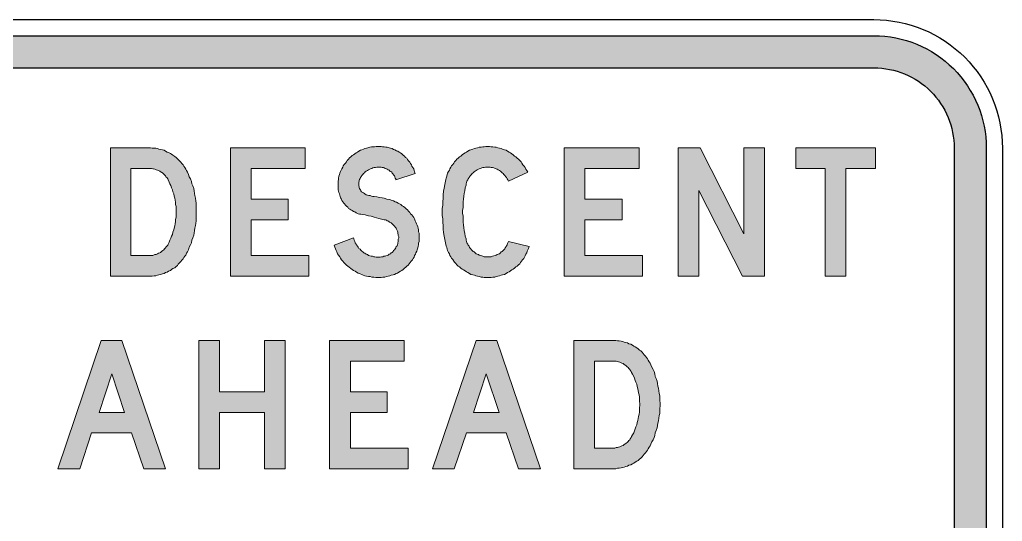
# Model space of a CAD drawing. Extents: x 84 to 214, y 69 to 150.
# Drawn here: x 137.5 to 214, y 110.5 to 149.5 of the extents above; entities that cross this region are included whole.
import ezdxf

# ---------------------------------------------------------------- set-up
doc = ezdxf.new("R2010")
doc.units = 0
doc.header["$LTSCALE"] = 12
doc.header["$MEASUREMENT"] = 0
doc.layers.get('0').update_dxf_attribs({"linetype": 'CONTINUOUS'})
doc.layers.add('L25', color=1, linetype='CONTINUOUS')
doc.layers.add('L35', color=3, linetype='CONTINUOUS')

msp = doc.modelspace()

# ---------------------------------------------------------------- hatches: boundary and pattern name
at = {"layer": 'L25'}
h = msp.add_hatch(color=256, dxfattribs=at)
edge = h.paths.add_edge_path(flags=16)
edge.add_line((87.729, 84.527), (87.729, 139.527))
edge.add_arc((93.979, 139.527), 6.25, 90, 180, ccw=False)
edge.add_line((93.979, 145.777), (203.979, 145.777))
edge.add_arc((203.979, 139.527), 6.25, 0, 90, ccw=False)
edge.add_line((210.229, 139.527), (210.229, 84.527))
edge.add_arc((203.979, 84.527), 6.25, -90, 0, ccw=False)
edge.add_line((203.979, 78.277), (93.979, 78.277))
edge.add_arc((93.979, 84.527), 6.25, 180, 270, ccw=False)
edge = h.paths.add_edge_path()
edge.add_line((85.229, 84.527), (85.229, 139.527))
edge.add_arc((93.979, 139.527), 8.75, 90, 180, ccw=False)
edge.add_line((93.979, 148.277), (203.979, 148.277))
edge.add_arc((203.979, 139.527), 8.75, 0, 90, ccw=False)
edge.add_line((212.729, 139.527), (212.729, 84.527))
edge.add_arc((203.979, 84.527), 8.75, -90, 0, ccw=False)
edge.add_line((203.979, 75.777), (93.979, 75.777))
edge.add_arc((93.979, 84.527), 8.75, 180, 270, ccw=False)
h = msp.add_hatch(color=256, dxfattribs=at)
h.paths.add_polyline_path([(153.931, 139.556), (159.719, 139.556), (159.719, 137.947), (155.541, 137.947), (155.541, 135.549), (158.417, 135.549), (158.417, 133.94), (155.541, 133.94), (155.541, 131.166), (160.027, 131.166), (160.027, 129.557), (153.931, 129.557)])
h.paths.add_polyline_path([(179.889, 139.556), (185.71, 139.556), (185.71, 137.947), (181.498, 137.947), (181.498, 135.549), (184.409, 135.549), (184.409, 133.94), (181.498, 133.94), (181.498, 131.166), (185.984, 131.166), (185.984, 129.557), (179.889, 129.557)])
h.paths.add_polyline_path([(188.758, 139.556), (190.47, 139.556), (193.86, 132.844), (193.86, 139.556), (195.47, 139.556), (195.47, 129.557), (193.758, 129.557), (190.368, 136.234), (190.368, 129.557), (188.758, 129.557)])
h.paths.add_polyline_path([(197.901, 139.556), (197.901, 137.947), (200.196, 137.947), (200.196, 129.557), (201.805, 129.557), (201.805, 137.947), (204.1, 137.947), (204.1, 139.556)])
h.paths.add_polyline_path([(147.562, 131.166), (146.158, 131.166), (146.158, 137.947), (147.562, 137.947), (147.664, 137.947), (147.767, 137.947), (147.87, 137.912), (147.938, 137.912), (148.041, 137.878), (148.144, 137.844), (148.247, 137.81), (148.315, 137.775), (148.418, 137.741), (148.486, 137.673), (148.555, 137.638), (148.657, 137.57), (148.726, 137.501), (148.794, 137.433), (148.863, 137.364), (148.897, 137.296), (148.966, 137.227), (149.034, 137.125), (149.068, 137.056), (149.137, 136.885), (149.205, 136.748), (149.274, 136.611), (149.342, 136.44), (149.411, 136.269), (149.445, 136.132), (149.514, 135.96), (149.548, 135.789), (149.582, 135.618), (149.616, 135.481), (149.651, 135.31), (149.651, 135.138), (149.685, 134.967), (149.685, 134.796), (149.685, 134.625), (149.685, 134.454), (149.685, 134.282), (149.685, 134.145), (149.651, 133.974), (149.651, 133.803), (149.616, 133.632), (149.582, 133.46), (149.548, 133.289), (149.514, 133.152), (149.445, 132.981), (149.411, 132.81), (149.342, 132.673), (149.274, 132.502), (149.205, 132.365), (149.137, 132.193), (149.068, 132.056), (149.034, 131.954), (148.966, 131.885), (148.897, 131.817), (148.863, 131.748), (148.794, 131.68), (148.726, 131.611), (148.657, 131.543), (148.555, 131.474), (148.486, 131.406), (148.418, 131.372), (148.315, 131.337), (148.247, 131.303), (148.144, 131.235), (148.041, 131.235), (147.938, 131.2), (147.87, 131.166), (147.767, 131.166), (147.664, 131.166)], flags=16)
h.paths.add_polyline_path([(147.562, 129.557), (144.582, 129.557), (144.582, 139.556), (147.562, 139.556), (147.699, 139.556), (147.836, 139.522), (147.973, 139.522), (148.11, 139.522), (148.247, 139.488), (148.349, 139.453), (148.486, 139.419), (148.623, 139.385), (148.76, 139.351), (148.863, 139.282), (149, 139.214), (149.103, 139.179), (149.24, 139.111), (149.342, 139.042), (149.445, 138.974), (149.582, 138.871), (149.685, 138.803), (149.788, 138.7), (149.856, 138.631), (149.959, 138.529), (150.062, 138.426), (150.13, 138.323), (150.233, 138.221), (150.301, 138.118), (150.37, 138.015), (150.438, 137.878), (150.507, 137.775), (150.575, 137.638), (150.644, 137.467), (150.712, 137.296), (150.815, 137.125), (150.883, 136.919), (150.918, 136.748), (150.986, 136.577), (151.055, 136.371), (151.089, 136.2), (151.123, 135.995), (151.157, 135.823), (151.192, 135.618), (151.226, 135.412), (151.26, 135.241), (151.26, 135.036), (151.26, 134.83), (151.26, 134.659), (151.26, 134.454), (151.26, 134.248), (151.26, 134.077), (151.26, 133.871), (151.226, 133.666), (151.192, 133.495), (151.157, 133.289), (151.123, 133.118), (151.089, 132.913), (151.055, 132.741), (150.986, 132.536), (150.918, 132.365), (150.883, 132.159), (150.815, 131.988), (150.712, 131.817), (150.644, 131.611), (150.575, 131.44), (150.507, 131.337), (150.438, 131.2), (150.37, 131.098), (150.301, 130.995), (150.233, 130.892), (150.13, 130.789), (150.062, 130.687), (149.959, 130.584), (149.856, 130.481), (149.788, 130.378), (149.685, 130.31), (149.582, 130.207), (149.445, 130.139), (149.342, 130.07), (149.24, 130.002), (149.103, 129.933), (149, 129.865), (148.863, 129.831), (148.76, 129.762), (148.623, 129.728), (148.486, 129.694), (148.349, 129.659), (148.247, 129.625), (148.11, 129.591), (147.973, 129.591), (147.836, 129.557), (147.699, 129.557)])
h.paths.add_polyline_path([(166.773, 137.056), (168.28, 137.536), (168.245, 137.673), (168.211, 137.775), (168.177, 137.912), (168.108, 138.015), (168.04, 138.118), (168.006, 138.221), (167.937, 138.323), (167.869, 138.426), (167.766, 138.529), (167.698, 138.631), (167.629, 138.734), (167.526, 138.803), (167.458, 138.905), (167.355, 138.974), (167.252, 139.077), (167.15, 139.145), (167.047, 139.214), (166.944, 139.282), (166.841, 139.316), (166.704, 139.385), (166.602, 139.419), (166.499, 139.488), (166.362, 139.522), (166.259, 139.556), (166.122, 139.59), (166.02, 139.59), (165.883, 139.625), (165.746, 139.625), (165.643, 139.659), (165.506, 139.659), (165.403, 139.659), (165.266, 139.659), (165.129, 139.625), (164.992, 139.625), (164.889, 139.625), (164.752, 139.59), (164.616, 139.556), (164.513, 139.522), (164.376, 139.488), (164.273, 139.453), (164.136, 139.385), (164.033, 139.351), (163.896, 139.282), (163.794, 139.214), (163.691, 139.145), (163.588, 139.077), (163.485, 139.008), (163.383, 138.94), (163.28, 138.837), (163.177, 138.768), (163.109, 138.666), (163.006, 138.563), (162.938, 138.46), (162.869, 138.357), (162.766, 138.255), (162.698, 138.152), (162.664, 138.049), (162.595, 137.912), (162.527, 137.81), (162.492, 137.707), (162.424, 137.57), (162.39, 137.467), (162.355, 137.33), (162.321, 137.193), (162.321, 137.09), (162.287, 136.953), (162.287, 136.851), (162.287, 136.714), (162.287, 136.611), (162.287, 136.508), (162.287, 136.406), (162.287, 136.269), (162.321, 136.166), (162.355, 136.063), (162.39, 135.96), (162.424, 135.858), (162.458, 135.755), (162.492, 135.652), (162.561, 135.549), (162.595, 135.447), (162.664, 135.344), (162.732, 135.241), (162.801, 135.173), (162.869, 135.07), (162.938, 135.002), (163.04, 134.933), (163.109, 134.83), (163.211, 134.762), (163.28, 134.728), (163.383, 134.659), (163.485, 134.591), (163.588, 134.556), (163.691, 134.488), (163.759, 134.454), (163.862, 134.419), (163.965, 134.385), (164.068, 134.385), (164.205, 134.351), (164.41, 134.317), (164.65, 134.248), (164.855, 134.214), (165.095, 134.145), (165.472, 134.043), (165.883, 133.94), (165.985, 133.94), (166.054, 133.906), (166.122, 133.871), (166.225, 133.837), (166.293, 133.769), (166.362, 133.734), (166.43, 133.7), (166.499, 133.632), (166.567, 133.563), (166.636, 133.495), (166.704, 133.426), (166.739, 133.358), (166.807, 133.289), (166.841, 133.221), (166.876, 133.118), (166.91, 133.05), (166.944, 132.981), (166.944, 132.878), (166.978, 132.81), (166.978, 132.707), (167.013, 132.604), (167.013, 132.536), (166.978, 132.433), (166.978, 132.365), (166.978, 132.262), (166.944, 132.159), (166.944, 132.091), (166.91, 131.988), (166.876, 131.919), (166.807, 131.851), (166.773, 131.748), (166.739, 131.68), (166.67, 131.611), (166.602, 131.543), (166.567, 131.474), (166.499, 131.406), (166.43, 131.372), (166.362, 131.303), (166.259, 131.269), (166.191, 131.2), (166.122, 131.166), (166.02, 131.132), (165.951, 131.098), (165.848, 131.098), (165.78, 131.063), (165.677, 131.063), (165.574, 131.029), (165.472, 131.029), (165.369, 131.029), (165.266, 131.029), (165.163, 131.063), (165.061, 131.063), (164.958, 131.098), (164.855, 131.098), (164.752, 131.132), (164.65, 131.166), (164.581, 131.235), (164.479, 131.269), (164.376, 131.337), (164.307, 131.372), (164.205, 131.44), (164.136, 131.509), (164.068, 131.577), (163.999, 131.646), (163.896, 131.714), (163.862, 131.817), (163.794, 131.885), (163.725, 131.988), (163.691, 132.056), (163.622, 132.159), (163.588, 132.262), (163.554, 132.365), (163.52, 132.467), (163.485, 132.536), (161.979, 131.954), (162.047, 131.817), (162.081, 131.68), (162.15, 131.543), (162.184, 131.44), (162.253, 131.303), (162.321, 131.2), (162.424, 131.063), (162.492, 130.961), (162.561, 130.824), (162.664, 130.721), (162.732, 130.618), (162.835, 130.515), (162.938, 130.413), (163.04, 130.344), (163.143, 130.241), (163.28, 130.139), (163.383, 130.07), (163.485, 130.002), (163.622, 129.933), (163.725, 129.865), (163.862, 129.796), (163.999, 129.728), (164.136, 129.694), (164.239, 129.625), (164.376, 129.591), (164.513, 129.557), (164.65, 129.522), (164.787, 129.522), (164.924, 129.488), (165.061, 129.488), (165.232, 129.454), (165.369, 129.454), (165.506, 129.454), (165.643, 129.454), (165.78, 129.488), (165.917, 129.488), (166.054, 129.522), (166.191, 129.557), (166.328, 129.591), (166.43, 129.625), (166.567, 129.659), (166.67, 129.694), (166.807, 129.762), (166.91, 129.796), (167.013, 129.865), (167.15, 129.933), (167.252, 130.002), (167.355, 130.07), (167.458, 130.173), (167.561, 130.241), (167.629, 130.344), (167.732, 130.413), (167.835, 130.515), (167.903, 130.618), (167.971, 130.721), (168.074, 130.824), (168.143, 130.926), (168.211, 131.029), (168.245, 131.166), (168.314, 131.269), (168.348, 131.372), (168.417, 131.509), (168.451, 131.611), (168.485, 131.748), (168.519, 131.885), (168.554, 131.988), (168.554, 132.125), (168.588, 132.262), (168.588, 132.365), (168.588, 132.502), (168.588, 132.639), (168.588, 132.776), (168.588, 132.913), (168.554, 133.015), (168.554, 133.152), (168.519, 133.289), (168.485, 133.392), (168.451, 133.529), (168.382, 133.632), (168.348, 133.769), (168.28, 133.871), (168.245, 134.008), (168.177, 134.111), (168.108, 134.214), (168.04, 134.317), (167.937, 134.419), (167.869, 134.522), (167.766, 134.625), (167.698, 134.728), (167.595, 134.796), (167.492, 134.899), (167.389, 134.967), (167.287, 135.036), (167.184, 135.138), (167.081, 135.173), (166.978, 135.241), (166.841, 135.31), (166.739, 135.344), (166.602, 135.412), (166.499, 135.447), (166.293, 135.515), (166.088, 135.549), (165.883, 135.618), (165.711, 135.652), (165.506, 135.686), (165.3, 135.721), (165.095, 135.755), (164.992, 135.755), (164.889, 135.789), (164.787, 135.823), (164.684, 135.823), (164.581, 135.858), (164.479, 135.892), (164.376, 135.96), (164.342, 135.995), (164.273, 136.029), (164.205, 136.063), (164.17, 136.097), (164.102, 136.132), (164.068, 136.2), (164.033, 136.269), (163.999, 136.303), (163.965, 136.371), (163.931, 136.44), (163.931, 136.508), (163.896, 136.577), (163.896, 136.611), (163.896, 136.679), (163.896, 136.748), (163.896, 136.816), (163.896, 136.885), (163.931, 136.953), (163.931, 137.022), (163.965, 137.09), (163.999, 137.159), (164.033, 137.227), (164.102, 137.33), (164.136, 137.399), (164.205, 137.467), (164.273, 137.536), (164.342, 137.604), (164.41, 137.673), (164.479, 137.741), (164.581, 137.775), (164.65, 137.844), (164.752, 137.878), (164.821, 137.912), (164.924, 137.947), (164.992, 137.981), (165.095, 138.015), (165.198, 138.015), (165.3, 138.049), (165.403, 138.049), (165.472, 138.049), (165.54, 138.049), (165.643, 138.049), (165.711, 138.015), (165.814, 138.015), (165.883, 137.981), (165.951, 137.947), (166.054, 137.912), (166.122, 137.878), (166.191, 137.844), (166.259, 137.81), (166.328, 137.741), (166.396, 137.707), (166.465, 137.638), (166.499, 137.57), (166.567, 137.501), (166.602, 137.433), (166.67, 137.364), (166.704, 137.296), (166.739, 137.193), (166.773, 137.125)])
h.paths.add_polyline_path([(173.93, 139.659), (173.793, 139.659), (173.656, 139.625), (173.553, 139.625), (173.416, 139.59), (173.279, 139.59), (173.142, 139.556), (173.005, 139.522), (172.903, 139.488), (172.766, 139.453), (172.629, 139.385), (172.526, 139.351), (172.389, 139.282), (172.286, 139.214), (172.184, 139.145), (172.047, 139.077), (171.944, 139.008), (171.841, 138.905), (171.738, 138.837), (171.636, 138.734), (171.533, 138.666), (171.464, 138.563), (171.362, 138.46), (171.293, 138.357), (171.225, 138.255), (171.122, 138.152), (171.054, 138.049), (170.985, 137.912), (170.951, 137.81), (170.882, 137.707), (170.814, 137.57), (170.78, 137.467), (170.745, 137.33), (170.711, 137.193), (170.677, 137.09), (170.643, 136.953), (170.608, 136.679), (170.54, 136.406), (170.506, 136.166), (170.471, 135.892), (170.471, 135.618), (170.437, 135.344), (170.437, 135.07), (170.403, 134.83), (170.403, 134.556), (170.403, 134.282), (170.437, 134.008), (170.437, 133.734), (170.471, 133.495), (170.471, 133.221), (170.506, 132.947), (170.54, 132.673), (170.608, 132.399), (170.643, 132.159), (170.677, 132.022), (170.711, 131.885), (170.745, 131.783), (170.78, 131.646), (170.814, 131.543), (170.882, 131.406), (170.951, 131.303), (170.985, 131.166), (171.054, 131.063), (171.122, 130.961), (171.225, 130.858), (171.293, 130.721), (171.362, 130.652), (171.464, 130.55), (171.533, 130.447), (171.636, 130.344), (171.738, 130.276), (171.841, 130.173), (171.944, 130.105), (172.047, 130.036), (172.184, 129.968), (172.286, 129.899), (172.389, 129.831), (172.526, 129.762), (172.629, 129.694), (172.766, 129.659), (172.903, 129.625), (173.005, 129.591), (173.142, 129.557), (173.279, 129.522), (173.416, 129.488), (173.553, 129.488), (173.656, 129.454), (173.793, 129.454), (173.93, 129.454), (174.067, 129.454), (174.204, 129.454), (174.341, 129.488), (174.478, 129.488), (174.581, 129.522), (174.718, 129.557), (174.855, 129.591), (174.992, 129.625), (175.094, 129.659), (175.231, 129.694), (175.368, 129.762), (175.471, 129.831), (175.608, 129.899), (175.711, 129.968), (175.814, 130.036), (175.916, 130.105), (176.019, 130.173), (176.122, 130.276), (176.224, 130.344), (176.327, 130.447), (176.43, 130.515), (176.498, 130.618), (176.567, 130.721), (176.635, 130.824), (176.738, 130.926), (176.807, 131.029), (176.841, 131.132), (176.909, 131.269), (176.978, 131.372), (177.012, 131.509), (177.046, 131.611), (177.115, 131.714), (177.149, 131.851), (175.54, 132.262), (175.505, 132.159), (175.471, 132.091), (175.437, 131.988), (175.403, 131.919), (175.368, 131.851), (175.3, 131.748), (175.266, 131.68), (175.197, 131.611), (175.129, 131.543), (175.06, 131.474), (174.992, 131.44), (174.923, 131.372), (174.855, 131.303), (174.752, 131.269), (174.683, 131.235), (174.581, 131.2), (174.512, 131.166), (174.409, 131.132), (174.307, 131.098), (174.204, 131.063), (174.136, 131.063), (174.033, 131.063), (173.93, 131.063), (173.827, 131.063), (173.759, 131.063), (173.656, 131.063), (173.553, 131.098), (173.485, 131.132), (173.382, 131.166), (173.279, 131.2), (173.211, 131.235), (173.108, 131.269), (173.04, 131.303), (172.971, 131.372), (172.868, 131.44), (172.8, 131.474), (172.731, 131.543), (172.663, 131.611), (172.595, 131.714), (172.526, 131.783), (172.492, 131.885), (172.423, 131.954), (172.389, 132.056), (172.321, 132.159), (172.286, 132.262), (172.252, 132.365), (172.252, 132.467), (172.184, 132.673), (172.149, 132.878), (172.115, 133.118), (172.081, 133.324), (172.047, 133.563), (172.012, 133.769), (172.012, 134.008), (172.012, 134.214), (171.978, 134.454), (171.978, 134.659), (172.012, 134.899), (172.012, 135.104), (172.012, 135.344), (172.047, 135.549), (172.081, 135.789), (172.115, 135.995), (172.149, 136.2), (172.184, 136.44), (172.252, 136.645), (172.252, 136.748), (172.286, 136.851), (172.321, 136.953), (172.389, 137.056), (172.423, 137.125), (172.492, 137.227), (172.526, 137.296), (172.595, 137.399), (172.663, 137.467), (172.731, 137.536), (172.8, 137.604), (172.868, 137.673), (172.971, 137.741), (173.04, 137.775), (173.108, 137.844), (173.211, 137.878), (173.279, 137.912), (173.382, 137.947), (173.485, 137.981), (173.553, 138.015), (173.656, 138.015), (173.759, 138.049), (173.827, 138.049), (173.93, 138.049), (174.033, 138.049), (174.136, 138.049), (174.204, 138.015), (174.307, 138.015), (174.409, 137.981), (174.512, 137.947), (174.581, 137.912), (174.683, 137.878), (174.752, 137.844), (174.855, 137.775), (174.923, 137.741), (174.992, 137.673), (175.06, 137.604), (175.129, 137.536), (175.197, 137.467), (175.266, 137.399), (175.334, 137.296), (175.403, 137.227), (175.437, 137.125), (175.505, 137.056), (175.54, 136.953), (177.046, 137.638), (176.978, 137.775), (176.909, 137.878), (176.841, 138.015), (176.772, 138.118), (176.67, 138.221), (176.601, 138.357), (176.533, 138.46), (176.43, 138.563), (176.327, 138.666), (176.224, 138.734), (176.122, 138.837), (176.019, 138.905), (175.916, 139.008), (175.814, 139.077), (175.711, 139.145), (175.608, 139.214), (175.471, 139.282), (175.368, 139.351), (175.231, 139.385), (175.094, 139.453), (174.992, 139.488), (174.855, 139.522), (174.718, 139.556), (174.581, 139.59), (174.478, 139.59), (174.341, 139.625), (174.204, 139.625), (174.067, 139.659)])
h = msp.add_hatch(color=256, dxfattribs=at)
h.paths.add_polyline_path([(111.776, 124.557), (113.077, 124.557), (113.077, 114.557), (111.502, 114.557), (111.502, 122.639), (110.68, 122.639), (110.68, 123.872), (110.783, 123.872), (110.851, 123.872), (110.954, 123.906), (111.057, 123.94), (111.125, 123.975), (111.194, 124.009), (111.297, 124.043), (111.365, 124.112), (111.434, 124.146), (111.502, 124.214), (111.57, 124.283), (111.639, 124.351), (111.673, 124.42), (111.742, 124.488)])
h.paths.add_polyline_path([(117.084, 114.557), (118.591, 114.557), (118.591, 116.304), (119.413, 117.365), (120.508, 114.557), (122.289, 114.557), (120.508, 118.564), (122.289, 120.55), (120.2, 120.55), (118.591, 118.701), (118.591, 122.571), (117.084, 121.989)])
h.paths.add_polyline_path([(145.678, 118.941), (143.692, 118.941), (144.685, 121.954)], flags=16)
h.paths.add_polyline_path([(140.473, 114.557), (143.863, 124.557), (145.473, 124.557), (148.863, 114.557), (147.185, 114.557), (146.226, 117.365), (143.11, 117.365), (142.185, 114.557)])
h.paths.add_polyline_path([(151.466, 124.557), (153.075, 124.557), (153.075, 120.55), (156.568, 120.55), (156.568, 124.557), (158.178, 124.557), (158.178, 114.557), (156.568, 114.557), (156.568, 118.941), (153.075, 118.941), (153.075, 114.557), (151.466, 114.557)])
h.paths.add_polyline_path([(161.636, 124.557), (167.424, 124.557), (167.424, 122.947), (163.246, 122.947), (163.246, 120.55), (166.122, 120.55), (166.122, 118.941), (163.246, 118.941), (163.246, 116.167), (167.732, 116.167), (167.732, 114.557), (161.636, 114.557)])
h.paths.add_polyline_path([(174.82, 118.941), (172.834, 118.941), (173.827, 121.954)], flags=16)
h.paths.add_polyline_path([(169.649, 114.557), (173.04, 124.557), (174.649, 124.557), (178.039, 114.557), (176.327, 114.557), (175.368, 117.365), (172.286, 117.365), (171.327, 114.557)])
h.paths.add_polyline_path([(131.535, 118.085), (131.535, 114.557), (133.042, 114.557), (133.042, 118.393), (133.042, 118.496), (133.042, 118.598), (133.008, 118.735), (133.008, 118.838), (132.973, 118.941), (132.939, 119.043), (132.905, 119.146), (132.871, 119.249), (132.836, 119.352), (132.802, 119.454), (132.734, 119.523), (132.665, 119.626), (132.631, 119.728), (132.562, 119.797), (132.494, 119.9), (132.391, 119.968), (132.323, 120.037), (132.254, 120.105), (132.152, 120.174), (132.083, 120.242), (131.98, 120.311), (131.878, 120.345), (131.809, 120.413), (131.706, 120.448), (131.604, 120.482), (131.501, 120.516), (131.398, 120.55), (131.295, 120.584), (131.158, 120.584), (131.056, 120.619), (130.953, 120.619), (130.85, 120.619), (130.748, 120.619), (130.645, 120.619), (130.508, 120.619), (130.405, 120.584), (130.302, 120.55), (130.2, 120.55), (130.097, 120.516), (129.994, 120.482), (129.891, 120.413), (129.789, 120.379), (129.72, 120.311), (129.617, 120.276), (129.515, 120.208), (129.446, 120.139), (129.343, 120.071), (129.275, 120.002), (129.206, 119.934), (129.138, 119.831), (129.035, 119.934), (128.967, 120.002), (128.898, 120.071), (128.796, 120.139), (128.693, 120.208), (128.59, 120.276), (128.522, 120.345), (128.419, 120.379), (128.316, 120.448), (128.213, 120.482), (128.076, 120.516), (127.974, 120.55), (127.871, 120.584), (127.768, 120.584), (127.631, 120.619), (127.529, 120.619), (127.426, 120.619), (127.289, 120.619), (127.186, 120.619), (127.083, 120.619), (126.981, 120.619), (126.844, 120.584), (126.741, 120.55), (126.638, 120.516), (126.535, 120.482), (126.433, 120.448), (126.296, 120.413), (126.193, 120.345), (126.124, 120.311), (126.022, 120.242), (126.022, 120.55), (124.481, 120.55), (124.481, 114.557), (126.022, 114.557), (126.022, 118.153), (126.022, 118.222), (126.022, 118.29), (126.022, 118.359), (126.056, 118.427), (126.09, 118.496), (126.09, 118.564), (126.124, 118.633), (126.193, 118.701), (126.227, 118.77), (126.261, 118.804), (126.33, 118.872), (126.364, 118.907), (126.433, 118.941), (126.501, 118.975), (126.57, 119.009), (126.638, 119.043), (126.672, 119.078), (126.775, 119.078), (126.844, 119.112), (126.912, 119.112), (126.981, 119.112), (127.049, 119.112), (127.118, 119.112), (127.186, 119.078), (127.255, 119.078), (127.323, 119.043), (127.392, 119.009), (127.46, 118.975), (127.529, 118.941), (127.597, 118.907), (127.665, 118.872), (127.7, 118.804), (127.768, 118.77), (127.802, 118.701), (127.837, 118.633), (127.871, 118.564), (127.905, 118.496), (127.939, 118.427), (127.974, 118.359), (127.974, 118.29), (128.008, 118.222), (128.008, 118.153), (128.008, 118.085), (128.008, 114.557), (129.515, 114.557), (129.515, 118.153), (129.549, 118.222), (129.549, 118.29), (129.549, 118.359), (129.583, 118.427), (129.583, 118.496), (129.617, 118.564), (129.652, 118.633), (129.686, 118.701), (129.754, 118.77), (129.789, 118.804), (129.823, 118.872), (129.891, 118.907), (129.96, 118.941), (129.994, 118.975), (130.063, 119.009), (130.131, 119.043), (130.2, 119.078), (130.268, 119.078), (130.337, 119.112), (130.405, 119.112), (130.474, 119.112), (130.576, 119.112), (130.645, 119.112), (130.713, 119.078), (130.782, 119.078), (130.85, 119.043), (130.919, 119.009), (130.987, 118.975), (131.056, 118.941), (131.124, 118.907), (131.158, 118.872), (131.227, 118.804), (131.261, 118.77), (131.33, 118.701), (131.364, 118.633), (131.398, 118.564), (131.432, 118.496), (131.467, 118.427), (131.501, 118.359), (131.501, 118.29), (131.535, 118.222), (131.535, 118.153)])
h.paths.add_polyline_path([(183.621, 116.167), (182.252, 116.167), (182.252, 122.947), (183.621, 122.947), (183.724, 122.947), (183.827, 122.947), (183.93, 122.947), (184.032, 122.913), (184.101, 122.879), (184.203, 122.845), (184.306, 122.81), (184.375, 122.776), (184.477, 122.742), (184.546, 122.673), (184.614, 122.639), (184.717, 122.571), (184.786, 122.502), (184.854, 122.434), (184.923, 122.365), (184.991, 122.297), (185.025, 122.228), (185.094, 122.126), (185.128, 122.057), (185.197, 121.92), (185.299, 121.749), (185.368, 121.612), (185.402, 121.441), (185.471, 121.304), (185.539, 121.132), (185.573, 120.961), (185.607, 120.79), (185.642, 120.653), (185.676, 120.482), (185.71, 120.311), (185.744, 120.139), (185.744, 119.968), (185.744, 119.797), (185.779, 119.626), (185.779, 119.489), (185.744, 119.317), (185.744, 119.146), (185.744, 118.975), (185.71, 118.804), (185.676, 118.633), (185.642, 118.461), (185.607, 118.324), (185.573, 118.153), (185.539, 117.982), (185.471, 117.811), (185.402, 117.674), (185.368, 117.502), (185.299, 117.365), (185.197, 117.194), (185.128, 117.057), (185.094, 116.989), (185.025, 116.886), (184.991, 116.818), (184.923, 116.749), (184.854, 116.681), (184.786, 116.612), (184.717, 116.544), (184.614, 116.475), (184.546, 116.441), (184.477, 116.372), (184.375, 116.338), (184.306, 116.304), (184.203, 116.27), (184.101, 116.235), (184.032, 116.201), (183.93, 116.201), (183.827, 116.167), (183.724, 116.167)], flags=16)
h.paths.add_polyline_path([(183.621, 114.557), (180.642, 114.557), (180.642, 124.557), (183.621, 124.557), (183.758, 124.557), (183.895, 124.557), (184.032, 124.523), (184.169, 124.523), (184.306, 124.488), (184.443, 124.454), (184.546, 124.42), (184.683, 124.386), (184.82, 124.351), (184.923, 124.283), (185.06, 124.249), (185.197, 124.18), (185.299, 124.112), (185.402, 124.043), (185.539, 123.975), (185.642, 123.906), (185.744, 123.803), (185.847, 123.735), (185.95, 123.632), (186.018, 123.53), (186.121, 123.427), (186.224, 123.324), (186.292, 123.221), (186.361, 123.119), (186.429, 123.016), (186.498, 122.879), (186.566, 122.776), (186.635, 122.639), (186.703, 122.468), (186.806, 122.297), (186.875, 122.126), (186.943, 121.954), (186.977, 121.749), (187.046, 121.578), (187.114, 121.372), (187.149, 121.201), (187.183, 120.995), (187.217, 120.824), (187.251, 120.619), (187.285, 120.413), (187.32, 120.242), (187.32, 120.037), (187.32, 119.865), (187.354, 119.66), (187.354, 119.454), (187.32, 119.249), (187.32, 119.078), (187.32, 118.872), (187.285, 118.701), (187.251, 118.496), (187.217, 118.29), (187.183, 118.119), (187.149, 117.913), (187.114, 117.742), (187.046, 117.537), (186.977, 117.365), (186.943, 117.16), (186.875, 116.989), (186.806, 116.818), (186.703, 116.646), (186.635, 116.475), (186.566, 116.338), (186.498, 116.235), (186.429, 116.098), (186.361, 115.996), (186.292, 115.893), (186.224, 115.79), (186.121, 115.688), (186.018, 115.585), (185.95, 115.482), (185.847, 115.379), (185.744, 115.311), (185.642, 115.208), (185.539, 115.14), (185.402, 115.071), (185.299, 115.003), (185.197, 114.934), (185.06, 114.866), (184.923, 114.831), (184.82, 114.763), (184.683, 114.729), (184.546, 114.694), (184.443, 114.66), (184.306, 114.626), (184.169, 114.592), (184.032, 114.592), (183.895, 114.557), (183.758, 114.557)])

# ---------------------------------------------------------------- linework, layer by layer
at = {"color": 3, "lineweight": 0}
for points in [[(147.562, 129.557), (144.582, 129.557), (144.582, 139.556)], [(144.582, 139.556), (147.562, 139.556)], [(150.575, 137.638), (150.507, 137.775), (150.438, 137.878), (150.37, 138.015), (150.301, 138.118), (150.233, 138.221), (150.13, 138.323), (150.062, 138.426), (149.959, 138.529), (149.856, 138.631), (149.788, 138.7), (149.685, 138.803), (149.582, 138.871), (149.445, 138.974), (149.342, 139.042), (149.24, 139.111), (149.103, 139.179), (149, 139.214), (148.863, 139.282), (148.76, 139.351), (148.623, 139.385), (148.486, 139.419), (148.349, 139.453), (148.247, 139.488), (148.11, 139.522), (147.973, 139.522), (147.836, 139.522), (147.699, 139.556), (147.562, 139.556)], [(153.931, 139.556), (159.719, 139.556), (159.719, 137.947), (155.541, 137.947), (155.541, 135.549), (158.417, 135.549), (158.417, 133.94), (155.541, 133.94), (155.541, 131.166), (160.027, 131.166), (160.027, 129.557), (153.931, 129.557), (153.931, 139.556), (153.931, 139.556)], [(165.403, 139.659), (165.266, 139.659), (165.129, 139.625), (164.992, 139.625), (164.889, 139.625), (164.752, 139.59), (164.616, 139.556), (164.513, 139.522), (164.376, 139.488), (164.273, 139.453), (164.136, 139.385), (164.033, 139.351), (163.896, 139.282), (163.794, 139.214), (163.691, 139.145), (163.588, 139.077), (163.485, 139.008), (163.383, 138.94), (163.28, 138.837), (163.177, 138.768), (163.109, 138.666), (163.006, 138.563), (162.938, 138.46), (162.869, 138.357), (162.766, 138.255), (162.698, 138.152), (162.664, 138.049), (162.595, 137.912), (162.527, 137.81), (162.492, 137.707), (162.424, 137.57), (162.39, 137.467), (162.355, 137.33), (162.321, 137.193), (162.321, 137.09), (162.287, 136.953), (162.287, 136.851), (162.287, 136.714), (162.287, 136.611), (162.287, 136.508), (162.287, 136.406), (162.287, 136.269), (162.321, 136.166), (162.355, 136.063), (162.39, 135.96), (162.424, 135.858), (162.458, 135.755), (162.492, 135.652), (162.561, 135.549), (162.595, 135.447), (162.664, 135.344), (162.732, 135.241), (162.801, 135.173), (162.869, 135.07), (162.938, 135.002), (163.04, 134.933), (163.109, 134.83), (163.211, 134.762), (163.28, 134.728), (163.383, 134.659), (163.485, 134.591), (163.588, 134.556), (163.691, 134.488), (163.759, 134.454), (163.862, 134.419), (163.965, 134.385), (164.068, 134.385), (164.205, 134.351)], [(166.773, 137.056), (168.28, 137.536), (168.245, 137.673), (168.211, 137.775), (168.177, 137.912), (168.108, 138.015), (168.04, 138.118), (168.006, 138.221), (167.937, 138.323), (167.869, 138.426), (167.766, 138.529), (167.698, 138.631), (167.629, 138.734), (167.526, 138.803), (167.458, 138.905), (167.355, 138.974), (167.252, 139.077), (167.15, 139.145), (167.047, 139.214), (166.944, 139.282), (166.841, 139.316), (166.704, 139.385), (166.602, 139.419), (166.499, 139.488), (166.362, 139.522), (166.259, 139.556), (166.122, 139.59), (166.02, 139.59), (165.883, 139.625), (165.746, 139.625), (165.643, 139.659), (165.506, 139.659), (165.403, 139.659)], [(173.93, 139.659), (173.793, 139.659), (173.656, 139.625), (173.553, 139.625), (173.416, 139.59), (173.279, 139.59), (173.142, 139.556), (173.005, 139.522), (172.903, 139.488), (172.766, 139.453), (172.629, 139.385), (172.526, 139.351), (172.389, 139.282), (172.286, 139.214), (172.184, 139.145), (172.047, 139.077), (171.944, 139.008), (171.841, 138.905), (171.738, 138.837), (171.636, 138.734), (171.533, 138.666), (171.464, 138.563), (171.362, 138.46), (171.293, 138.357), (171.225, 138.255), (171.122, 138.152), (171.054, 138.049), (170.985, 137.912), (170.951, 137.81), (170.882, 137.707), (170.814, 137.57), (170.78, 137.467), (170.745, 137.33), (170.711, 137.193), (170.677, 137.09), (170.643, 136.953), (170.608, 136.679), (170.54, 136.406), (170.506, 136.166), (170.471, 135.892), (170.471, 135.618), (170.437, 135.344), (170.437, 135.07), (170.403, 134.83), (170.403, 134.556), (170.403, 134.282), (170.437, 134.008), (170.437, 133.734), (170.471, 133.495), (170.471, 133.221), (170.506, 132.947), (170.54, 132.673), (170.608, 132.399), (170.643, 132.159), (170.677, 132.022), (170.711, 131.885), (170.745, 131.783), (170.78, 131.646), (170.814, 131.543), (170.882, 131.406), (170.951, 131.303), (170.985, 131.166), (171.054, 131.063), (171.122, 130.961), (171.225, 130.858), (171.293, 130.721), (171.362, 130.652), (171.464, 130.55), (171.533, 130.447), (171.636, 130.344), (171.738, 130.276), (171.841, 130.173), (171.944, 130.105), (172.047, 130.036), (172.184, 129.968), (172.286, 129.899), (172.389, 129.831), (172.526, 129.762), (172.629, 129.694), (172.766, 129.659), (172.903, 129.625), (173.005, 129.591), (173.142, 129.557), (173.279, 129.522), (173.416, 129.488), (173.553, 129.488), (173.656, 129.454), (173.793, 129.454), (173.93, 129.454), (174.067, 129.454), (174.204, 129.454), (174.341, 129.488), (174.478, 129.488), (174.581, 129.522), (174.718, 129.557), (174.855, 129.591), (174.992, 129.625), (175.094, 129.659), (175.231, 129.694), (175.368, 129.762), (175.471, 129.831), (175.608, 129.899), (175.711, 129.968), (175.814, 130.036), (175.916, 130.105), (176.019, 130.173), (176.122, 130.276), (176.224, 130.344), (176.327, 130.447), (176.43, 130.515), (176.498, 130.618), (176.567, 130.721), (176.635, 130.824), (176.738, 130.926), (176.807, 131.029), (176.841, 131.132), (176.909, 131.269), (176.978, 131.372), (177.012, 131.509), (177.046, 131.611), (177.115, 131.714), (177.149, 131.851), (175.54, 132.262)], [(176.224, 138.734), (176.122, 138.837), (176.019, 138.905), (175.916, 139.008), (175.814, 139.077), (175.711, 139.145), (175.608, 139.214), (175.471, 139.282), (175.368, 139.351), (175.231, 139.385), (175.094, 139.453), (174.992, 139.488), (174.855, 139.522), (174.718, 139.556), (174.581, 139.59), (174.478, 139.59), (174.341, 139.625), (174.204, 139.625), (174.067, 139.659), (173.93, 139.659)], [(179.889, 139.556), (185.71, 139.556), (185.71, 137.947), (181.498, 137.947), (181.498, 135.549), (184.409, 135.549), (184.409, 133.94), (181.498, 133.94), (181.498, 131.166), (185.984, 131.166), (185.984, 129.557), (179.889, 129.557), (179.889, 139.556), (179.889, 139.556)], [(188.758, 139.556), (190.47, 139.556), (193.86, 132.844), (193.86, 139.556), (195.47, 139.556), (195.47, 129.557), (193.758, 129.557), (190.368, 136.234), (190.368, 129.557), (188.758, 129.557), (188.758, 139.556), (188.758, 139.556)], [(197.901, 139.556), (197.901, 137.947), (200.196, 137.947), (200.196, 129.557), (201.805, 129.557), (201.805, 137.947), (204.1, 137.947), (204.1, 139.556), (197.901, 139.556), (197.901, 139.556)], [(177.046, 137.638), (176.978, 137.775), (176.909, 137.878), (176.841, 138.015), (176.772, 138.118), (176.67, 138.221), (176.601, 138.357), (176.533, 138.46), (176.43, 138.563), (176.327, 138.666), (176.224, 138.734)], [(147.562, 131.166), (146.158, 131.166), (146.158, 137.947)], [(146.158, 137.947), (147.562, 137.947)], [(149.068, 137.056), (149.034, 137.125), (148.966, 137.227), (148.897, 137.296), (148.863, 137.364), (148.794, 137.433), (148.726, 137.501), (148.657, 137.57), (148.555, 137.638), (148.486, 137.673), (148.418, 137.741), (148.315, 137.775), (148.247, 137.81), (148.144, 137.844), (148.041, 137.878), (147.938, 137.912), (147.87, 137.912), (147.767, 137.947), (147.664, 137.947), (147.562, 137.947)], [(150.575, 131.44), (150.644, 131.611), (150.712, 131.817), (150.815, 131.988), (150.883, 132.159), (150.918, 132.365), (150.986, 132.536), (151.055, 132.741), (151.089, 132.913), (151.123, 133.118), (151.157, 133.289), (151.192, 133.495), (151.226, 133.666), (151.26, 133.871), (151.26, 134.077), (151.26, 134.248), (151.26, 134.454), (151.26, 134.659), (151.26, 134.83), (151.26, 135.036), (151.26, 135.241), (151.226, 135.412), (151.192, 135.618), (151.157, 135.823), (151.123, 135.995), (151.089, 136.2), (151.055, 136.371), (150.986, 136.577), (150.918, 136.748), (150.883, 136.919), (150.815, 137.125), (150.712, 137.296), (150.644, 137.467), (150.575, 137.638)], [(165.403, 138.049), (165.3, 138.049), (165.198, 138.015), (165.095, 138.015), (164.992, 137.981), (164.924, 137.947), (164.821, 137.912), (164.752, 137.878), (164.65, 137.844), (164.581, 137.775), (164.479, 137.741), (164.41, 137.673), (164.342, 137.604), (164.273, 137.536), (164.205, 137.467), (164.136, 137.399), (164.102, 137.33), (164.033, 137.227), (163.999, 137.159)], [(166.773, 137.056), (166.773, 137.125), (166.739, 137.193), (166.704, 137.296), (166.67, 137.364), (166.602, 137.433), (166.567, 137.501), (166.499, 137.57), (166.465, 137.638), (166.396, 137.707), (166.328, 137.741), (166.259, 137.81), (166.191, 137.844), (166.122, 137.878), (166.054, 137.912), (165.951, 137.947), (165.883, 137.981), (165.814, 138.015), (165.711, 138.015), (165.643, 138.049), (165.54, 138.049), (165.472, 138.049), (165.403, 138.049)], [(173.93, 138.049), (173.827, 138.049), (173.759, 138.049), (173.656, 138.015), (173.553, 138.015), (173.485, 137.981), (173.382, 137.947), (173.279, 137.912), (173.211, 137.878), (173.108, 137.844), (173.04, 137.775), (172.971, 137.741), (172.868, 137.673), (172.8, 137.604), (172.731, 137.536), (172.663, 137.467), (172.595, 137.399), (172.526, 137.296), (172.492, 137.227), (172.423, 137.125), (172.389, 137.056), (172.321, 136.953), (172.286, 136.851), (172.252, 136.748), (172.252, 136.645), (172.184, 136.44), (172.149, 136.2), (172.115, 135.995), (172.081, 135.789), (172.047, 135.549), (172.012, 135.344), (172.012, 135.104), (172.012, 134.899), (171.978, 134.659), (171.978, 134.454), (172.012, 134.214), (172.012, 134.008), (172.012, 133.769), (172.047, 133.563), (172.081, 133.324), (172.115, 133.118), (172.149, 132.878), (172.184, 132.673), (172.252, 132.467), (172.252, 132.365), (172.286, 132.262), (172.321, 132.159), (172.389, 132.056), (172.423, 131.954), (172.492, 131.885), (172.526, 131.783), (172.595, 131.714), (172.663, 131.611), (172.731, 131.543), (172.8, 131.474), (172.868, 131.44), (172.971, 131.372), (173.04, 131.303), (173.108, 131.269), (173.211, 131.235), (173.279, 131.2), (173.382, 131.166), (173.485, 131.132), (173.553, 131.098), (173.656, 131.063), (173.759, 131.063), (173.827, 131.063), (173.93, 131.063), (174.033, 131.063), (174.136, 131.063), (174.204, 131.063), (174.307, 131.098), (174.409, 131.132), (174.512, 131.166), (174.581, 131.2), (174.683, 131.235), (174.752, 131.269), (174.855, 131.303), (174.923, 131.372), (174.992, 131.44), (175.06, 131.474), (175.129, 131.543), (175.197, 131.611), (175.266, 131.68), (175.3, 131.748), (175.368, 131.851), (175.403, 131.919), (175.437, 131.988), (175.471, 132.091), (175.505, 132.159), (175.54, 132.262)], [(175.129, 137.536), (175.06, 137.604), (174.992, 137.673), (174.923, 137.741), (174.855, 137.775), (174.752, 137.844), (174.683, 137.878), (174.581, 137.912), (174.512, 137.947), (174.409, 137.981), (174.307, 138.015), (174.204, 138.015), (174.136, 138.049), (174.033, 138.049), (173.93, 138.049)], [(175.54, 136.953), (177.046, 137.638)], [(149.068, 132.056), (149.137, 132.193), (149.205, 132.365), (149.274, 132.502), (149.342, 132.673), (149.411, 132.81), (149.445, 132.981), (149.514, 133.152), (149.548, 133.289), (149.582, 133.46), (149.616, 133.632), (149.651, 133.803), (149.651, 133.974), (149.685, 134.145), (149.685, 134.282), (149.685, 134.454), (149.685, 134.625), (149.685, 134.796), (149.685, 134.967), (149.651, 135.138), (149.651, 135.31), (149.616, 135.481), (149.582, 135.618), (149.548, 135.789), (149.514, 135.96), (149.445, 136.132), (149.411, 136.269), (149.342, 136.44), (149.274, 136.611), (149.205, 136.748), (149.137, 136.885), (149.068, 137.056)], [(163.999, 137.159), (163.965, 137.09), (163.931, 137.022), (163.931, 136.953), (163.896, 136.885), (163.896, 136.816), (163.896, 136.748), (163.896, 136.679), (163.896, 136.611), (163.896, 136.577), (163.931, 136.508), (163.931, 136.44), (163.965, 136.371), (163.999, 136.303), (164.033, 136.269), (164.068, 136.2), (164.102, 136.132), (164.17, 136.097), (164.205, 136.063), (164.273, 136.029), (164.342, 135.995), (164.376, 135.96)], [(175.54, 136.953), (175.505, 137.056), (175.437, 137.125), (175.403, 137.227), (175.334, 137.296), (175.266, 137.399), (175.197, 137.467), (175.129, 137.536)], [(163.485, 132.536), (161.979, 131.954), (162.047, 131.817), (162.081, 131.68), (162.15, 131.543), (162.184, 131.44), (162.253, 131.303), (162.321, 131.2), (162.424, 131.063), (162.492, 130.961), (162.561, 130.824), (162.664, 130.721), (162.732, 130.618), (162.835, 130.515), (162.938, 130.413), (163.04, 130.344), (163.143, 130.241), (163.28, 130.139), (163.383, 130.07), (163.485, 130.002), (163.622, 129.933), (163.725, 129.865), (163.862, 129.796), (163.999, 129.728), (164.136, 129.694), (164.239, 129.625), (164.376, 129.591), (164.513, 129.557), (164.65, 129.522), (164.787, 129.522), (164.924, 129.488), (165.061, 129.488), (165.232, 129.454), (165.369, 129.454), (165.506, 129.454), (165.643, 129.454), (165.78, 129.488), (165.917, 129.488), (166.054, 129.522), (166.191, 129.557), (166.328, 129.591), (166.43, 129.625), (166.567, 129.659), (166.67, 129.694), (166.807, 129.762), (166.91, 129.796), (167.013, 129.865), (167.15, 129.933), (167.252, 130.002), (167.355, 130.07), (167.458, 130.173), (167.561, 130.241), (167.629, 130.344), (167.732, 130.413), (167.835, 130.515), (167.903, 130.618), (167.971, 130.721), (168.074, 130.824), (168.143, 130.926), (168.211, 131.029), (168.245, 131.166), (168.314, 131.269), (168.348, 131.372), (168.417, 131.509), (168.451, 131.611), (168.485, 131.748), (168.519, 131.885), (168.554, 131.988), (168.554, 132.125), (168.588, 132.262), (168.588, 132.365), (168.588, 132.502), (168.588, 132.639), (168.588, 132.776), (168.588, 132.913), (168.554, 133.015), (168.554, 133.152), (168.519, 133.289), (168.485, 133.392), (168.451, 133.529), (168.382, 133.632), (168.348, 133.769), (168.28, 133.871), (168.245, 134.008), (168.177, 134.111), (168.108, 134.214), (168.04, 134.317), (167.937, 134.419), (167.869, 134.522), (167.766, 134.625), (167.698, 134.728), (167.595, 134.796), (167.492, 134.899), (167.389, 134.967), (167.287, 135.036), (167.184, 135.138), (167.081, 135.173), (166.978, 135.241), (166.841, 135.31), (166.739, 135.344), (166.602, 135.412), (166.499, 135.447), (166.293, 135.515), (166.088, 135.549), (165.883, 135.618), (165.711, 135.652), (165.506, 135.686), (165.3, 135.721), (165.095, 135.755)], [(164.376, 135.96), (164.479, 135.892), (164.581, 135.858), (164.684, 135.823), (164.787, 135.823), (164.889, 135.789), (164.992, 135.755), (165.095, 135.755)], [(165.095, 134.145), (164.855, 134.214), (164.65, 134.248), (164.41, 134.317), (164.205, 134.351)], [(165.095, 134.145), (165.472, 134.043), (165.883, 133.94)], [(166.978, 132.365), (166.978, 132.433), (167.013, 132.536), (167.013, 132.604), (166.978, 132.707), (166.978, 132.81), (166.944, 132.878), (166.944, 132.981), (166.91, 133.05), (166.876, 133.118), (166.841, 133.221), (166.807, 133.289), (166.739, 133.358), (166.704, 133.426), (166.636, 133.495), (166.567, 133.563), (166.499, 133.632), (166.43, 133.7), (166.362, 133.734), (166.293, 133.769), (166.225, 133.837), (166.122, 133.871), (166.054, 133.906), (165.985, 133.94), (165.883, 133.94)], [(163.485, 132.536), (163.52, 132.467), (163.554, 132.365), (163.588, 132.262), (163.622, 132.159), (163.691, 132.056), (163.725, 131.988), (163.794, 131.885), (163.862, 131.817), (163.896, 131.714), (163.999, 131.646), (164.068, 131.577), (164.136, 131.509), (164.205, 131.44), (164.307, 131.372), (164.376, 131.337), (164.479, 131.269), (164.581, 131.235), (164.65, 131.166), (164.752, 131.132), (164.855, 131.098), (164.958, 131.098), (165.061, 131.063), (165.163, 131.063), (165.266, 131.029), (165.369, 131.029), (165.472, 131.029), (165.574, 131.029), (165.677, 131.063)], [(165.677, 131.063), (165.78, 131.063), (165.848, 131.098), (165.951, 131.098), (166.02, 131.132), (166.122, 131.166), (166.191, 131.2), (166.259, 131.269), (166.362, 131.303), (166.43, 131.372), (166.499, 131.406), (166.567, 131.474), (166.602, 131.543), (166.67, 131.611), (166.739, 131.68), (166.773, 131.748), (166.807, 131.851), (166.876, 131.919), (166.91, 131.988), (166.944, 132.091), (166.944, 132.159), (166.978, 132.262), (166.978, 132.365)], [(147.562, 131.166), (147.664, 131.166), (147.767, 131.166), (147.87, 131.166), (147.938, 131.2), (148.041, 131.235), (148.144, 131.235), (148.247, 131.303), (148.315, 131.337), (148.418, 131.372), (148.486, 131.406), (148.555, 131.474), (148.657, 131.543), (148.726, 131.611), (148.794, 131.68), (148.863, 131.748), (148.897, 131.817), (148.966, 131.885), (149.034, 131.954), (149.068, 132.056)], [(147.562, 129.557), (147.699, 129.557), (147.836, 129.557), (147.973, 129.591), (148.11, 129.591), (148.247, 129.625), (148.349, 129.659), (148.486, 129.694), (148.623, 129.728), (148.76, 129.762), (148.863, 129.831), (149, 129.865), (149.103, 129.933), (149.24, 130.002), (149.342, 130.07), (149.445, 130.139), (149.582, 130.207), (149.685, 130.31), (149.788, 130.378), (149.856, 130.481), (149.959, 130.584), (150.062, 130.687), (150.13, 130.789), (150.233, 130.892), (150.301, 130.995), (150.37, 131.098), (150.438, 131.2), (150.507, 131.337), (150.575, 131.44)], [(140.473, 114.557), (143.863, 124.557), (145.473, 124.557), (148.863, 114.557), (147.185, 114.557), (146.226, 117.365), (143.11, 117.365), (142.185, 114.557), (140.473, 114.557), (140.473, 114.557)], [(151.466, 124.557), (153.075, 124.557), (153.075, 120.55), (156.568, 120.55), (156.568, 124.557), (158.178, 124.557), (158.178, 114.557), (156.568, 114.557), (156.568, 118.941), (153.075, 118.941), (153.075, 114.557), (151.466, 114.557), (151.466, 124.557), (151.466, 124.557)], [(161.636, 124.557), (167.424, 124.557), (167.424, 122.947), (163.246, 122.947), (163.246, 120.55), (166.122, 120.55), (166.122, 118.941), (163.246, 118.941), (163.246, 116.167), (167.732, 116.167), (167.732, 114.557), (161.636, 114.557), (161.636, 124.557), (161.636, 124.557)], [(169.649, 114.557), (173.04, 124.557), (174.649, 124.557), (178.039, 114.557), (176.327, 114.557), (175.368, 117.365), (172.286, 117.365), (171.327, 114.557), (169.649, 114.557), (169.649, 114.557)], [(183.621, 114.557), (180.642, 114.557), (180.642, 124.557)], [(180.642, 124.557), (183.621, 124.557)], [(186.635, 122.639), (186.566, 122.776), (186.498, 122.879), (186.429, 123.016), (186.361, 123.119), (186.292, 123.221), (186.224, 123.324), (186.121, 123.427), (186.018, 123.53), (185.95, 123.632), (185.847, 123.735), (185.744, 123.803), (185.642, 123.906), (185.539, 123.975), (185.402, 124.043), (185.299, 124.112), (185.197, 124.18), (185.06, 124.249), (184.923, 124.283), (184.82, 124.351), (184.683, 124.386), (184.546, 124.42), (184.443, 124.454), (184.306, 124.488), (184.169, 124.523), (184.032, 124.523), (183.895, 124.557), (183.758, 124.557), (183.621, 124.557)], [(183.621, 116.167), (182.252, 116.167), (182.252, 122.947)], [(182.252, 122.947), (183.621, 122.947)], [(185.128, 122.057), (185.094, 122.126), (185.025, 122.228), (184.991, 122.297), (184.923, 122.365), (184.854, 122.434), (184.786, 122.502), (184.717, 122.571), (184.614, 122.639), (184.546, 122.673), (184.477, 122.742), (184.375, 122.776), (184.306, 122.81), (184.203, 122.845), (184.101, 122.879), (184.032, 122.913), (183.93, 122.947), (183.827, 122.947), (183.724, 122.947), (183.621, 122.947)], [(186.635, 116.475), (186.703, 116.646), (186.806, 116.818), (186.875, 116.989), (186.943, 117.16), (186.977, 117.365), (187.046, 117.537), (187.114, 117.742), (187.149, 117.913), (187.183, 118.119), (187.217, 118.29), (187.251, 118.496), (187.285, 118.701), (187.32, 118.872), (187.32, 119.078), (187.32, 119.249), (187.354, 119.454), (187.354, 119.66), (187.32, 119.865), (187.32, 120.037), (187.32, 120.242), (187.285, 120.413), (187.251, 120.619), (187.217, 120.824), (187.183, 120.995), (187.149, 121.201), (187.114, 121.372), (187.046, 121.578), (186.977, 121.749), (186.943, 121.954), (186.875, 122.126), (186.806, 122.297), (186.703, 122.468), (186.635, 122.639)], [(145.678, 118.941), (143.692, 118.941), (144.685, 121.954), (145.678, 118.941), (145.678, 118.941)], [(174.82, 118.941), (172.834, 118.941), (173.827, 121.954), (174.82, 118.941), (174.82, 118.941)], [(185.128, 117.057), (185.197, 117.194), (185.299, 117.365), (185.368, 117.502), (185.402, 117.674), (185.471, 117.811), (185.539, 117.982), (185.573, 118.153), (185.607, 118.324), (185.642, 118.461), (185.676, 118.633), (185.71, 118.804), (185.744, 118.975), (185.744, 119.146), (185.744, 119.317), (185.779, 119.489), (185.779, 119.626), (185.744, 119.797), (185.744, 119.968), (185.744, 120.139), (185.71, 120.311), (185.676, 120.482), (185.642, 120.653), (185.607, 120.79), (185.573, 120.961), (185.539, 121.132), (185.471, 121.304), (185.402, 121.441), (185.368, 121.612), (185.299, 121.749), (185.197, 121.92), (185.128, 122.057)], [(183.621, 116.167), (183.724, 116.167), (183.827, 116.167), (183.93, 116.201), (184.032, 116.201), (184.101, 116.235), (184.203, 116.27), (184.306, 116.304), (184.375, 116.338), (184.477, 116.372), (184.546, 116.441), (184.614, 116.475), (184.717, 116.544), (184.786, 116.612), (184.854, 116.681), (184.923, 116.749), (184.991, 116.818), (185.025, 116.886), (185.094, 116.989), (185.128, 117.057)], [(183.621, 114.557), (183.758, 114.557), (183.895, 114.557), (184.032, 114.592), (184.169, 114.592), (184.306, 114.626), (184.443, 114.66), (184.546, 114.694), (184.683, 114.729), (184.82, 114.763), (184.923, 114.831), (185.06, 114.866), (185.197, 114.934), (185.299, 115.003), (185.402, 115.071), (185.539, 115.14), (185.642, 115.208), (185.744, 115.311), (185.847, 115.379), (185.95, 115.482), (186.018, 115.585), (186.121, 115.688), (186.224, 115.79), (186.292, 115.893), (186.361, 115.996), (186.429, 116.098), (186.498, 116.235), (186.566, 116.338), (186.635, 116.475)]]:
    msp.add_lwpolyline(points, dxfattribs=at)
at = {"layer": 'L35'}
for points in [[(83.979, 84.527), (83.979, 139.527, -0.414214), (93.979, 149.527), (203.979, 149.527, -0.414214), (213.979, 139.527), (213.979, 84.527, -0.414214), (203.979, 74.527), (93.979, 74.527, -0.414214)], [(85.229, 84.527), (85.229, 139.527, -0.414214), (93.979, 148.277), (203.979, 148.277, -0.414214), (212.729, 139.527), (212.729, 84.527, -0.414214), (203.979, 75.777), (93.979, 75.777, -0.414214)], [(87.729, 84.527), (87.729, 139.527, -0.414214), (93.979, 145.777), (203.979, 145.777, -0.414214), (210.229, 139.527), (210.229, 84.527, -0.414214), (203.979, 78.277), (93.979, 78.277, -0.414214)]]:
    msp.add_lwpolyline(points, format="xyb", close=True, dxfattribs=at)

doc.saveas('drawing.dxf')
